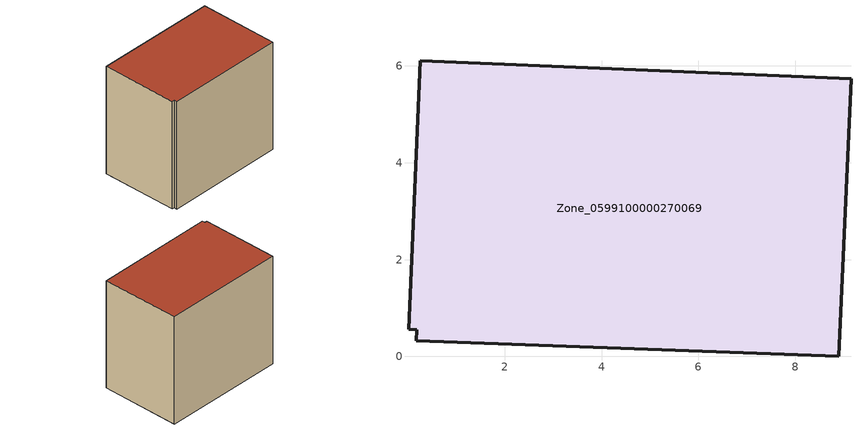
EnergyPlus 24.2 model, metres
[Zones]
Zone_0599100000270069
 floor ground (C_G): 8.9,0 0.17,0.32 0.18,0.55 0.01,0.56 0.25,6.11 9.15,5.73 z1.19
 wall outside (C_F): 8.9,0 9.15,5.73 0.25,6.11 0.01,0.56 0.18,0.55 0.17,0.32 8.9,0 z1.19:9.25
 roof outside (C_R): 0.17,0.32 8.9,0 9.15,5.73 0.25,6.11 0.01,0.56 0.18,0.55 z9.25
[BUILDING]
Pand.0599100000270069: North Axis=0; Terrain=City; Loads Convergence Tolerance Value=0.04; Temperature Convergence Tolerance Value=0.4; Solar Distribution=FullExterior; Maximum Number of Warmup Days=25; Minimum Number of Warmup Days=1
[Site:Location]
Rotterdam.The.Hague.AP_ZH_NLD Design_Conditions: Latitude=51.96; Longitude=4.45; Time Zone=1; Elevation=-4.5
[SITE:GROUNDTEMPERATURE:BUILDINGSURFACE]
18, 18, 18, 18, 18, 18, 18, 18, 18, 18, 18, 18
[MATERIAL] Thermal Absorptance=0.9; Solar Absorptance=0.7; Visible Absorptance=0.7
Name | Roughness | Thickness | Conductivity | Density | Specific Heat
G.TI.1965-1974 | MediumSmooth | 0.15 | 0.882353 | 540 | 1210
F.TI.1965-1974 | Rough | 0.3 | 0.697674 | 1920 | 840
R.TI.1965-1974 | MediumRough | 0.2 | 0.232558 | 1500 | 1000
[CONSTRUCTION]
C_G: G.TI.1965-1974
C_F: F.TI.1965-1974
C_R: R.TI.1965-1974
[ZONE]
Zone_0599100000270069: Type=1; Multiplier=1; Ceiling Height=Autocalculate; Volume=Autocalculate; Floor Area=autocalculate; Part of Total Floor Area=Yes
[ZONEINFILTRATION:DESIGNFLOWRATE]
Infil_Zone_0599100000270069: Zone or ZoneList or Space or SpaceList=Zone_0599100000270069; Schedule=AlwaysOn; Design Flow Rate Calculation Method=Flow/Area; Flow Rate per Floor Area=0.003; Constant Term Coefficient=1; Temperature Term Coefficient=0; Velocity Term Coefficient=0; Velocity Squared Term Coefficient=0
[HVACTEMPLATE:ZONE:IDEALLOADSAIRSYSTEM]
Zone_0599100000270069: Maximum Heating Supply Air Temperature=50; Minimum Cooling Supply Air Temperature=13; Maximum Heating Supply Air Humidity Ratio=0.0156; Minimum Cooling Supply Air Humidity Ratio=0.0077; Heating Limit=NoLimit; Cooling Limit=NoLimit; Dehumidification Control Type=ConstantSensibleHeatRatio; Cooling Sensible Heat Ratio=0.7; Dehumidification Setpoint=60; Humidification Control Type=None; Humidification Setpoint=30; Outdoor Air Method=None; Outdoor Air Flow Rate per Person=0.00944; Outdoor Air Flow Rate per Zone Floor Area=0; Outdoor Air Flow Rate per Zone=0; Demand Controlled Ventilation Type=None; Outdoor Air Economizer Type=NoEconomizer; Heat Recovery Type=None; Sensible Heat Recovery Effectiveness=0.7; Latent Heat Recovery Effectiveness=0.65
[ZONECONTROL:THERMOSTAT]
ThermostatControl_Zone_0599100000270069: Zone or ZoneList=Zone_0599100000270069; Control Type Schedule=DualSetpointControlType; Control 1=Thermostat_Zone_0599100000270069; Temperature Difference Between Cutout And Setpoint=0
[THERMOSTATSETPOINT:DUALSETPOINT]
Thermostat_Zone_0599100000270069: Heating Setpoint Temperature Schedule=HeatingSetpoint_Zone_0599100000270069; Cooling Setpoint Temperature Schedule=CoolingSetpoint_Zone_0599100000270069
[SCHEDULE:COMPACT]
HeatingSetpoint_Zone_0599100000270069: Through: 12/31, For: AllDays, Until: 24:00, 21
CoolingSetpoint_Zone_0599100000270069: Through: 12/31, For: AllDays, Until: 24:00, 24
DualSetpointControlType: Through: 12/31, For: AllDays, Until: 24:00, 4
AlwaysOn: Through: 12/31, For: AllDays, Until: 24:00, 1
